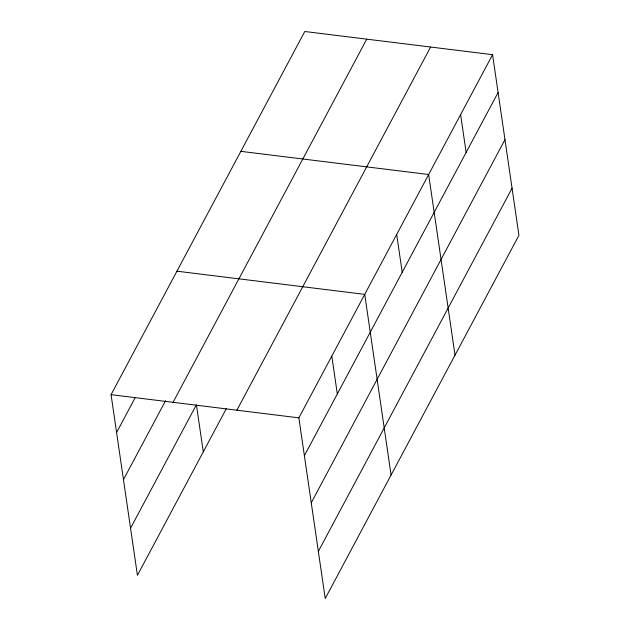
<?xml version="1.0" encoding="UTF-8"?>
<svg xmlns="http://www.w3.org/2000/svg" width="630" height="630" viewBox="0 0 630 630"><rect width="100%" height="100%" fill="white"/><g stroke="black" fill="none" stroke-linecap="round" stroke-linejoin="round"><path stroke-width="0.94" d="M226.446 408.429L137.427 575.324L111.069 394.671L304.778 31.5L492.573 54.676L518.931 235.329L325.222 598.5L298.864 417.848L492.573 54.676M116.589 432.511L135.34 397.357M123.464 479.643L165.54 400.751M173.045 402.318L366.755 39.147M130.552 528.2L196.41 404.72L203.285 451.852M236.896 410.201L430.605 47.022M304.385 455.687L498.094 92.508M311.259 502.811L504.969 139.639M318.347 551.368L512.056 188.197M240.857 151.35L428.652 174.518L455.01 355.17M176.928 271.191L364.731 294.368L391.08 475.02M111.069 394.671L298.864 417.848M460.617 114.597L466.137 152.436M396.687 234.447L402.208 272.278M331.797 356.107L337.318 393.947"/></g></svg>
